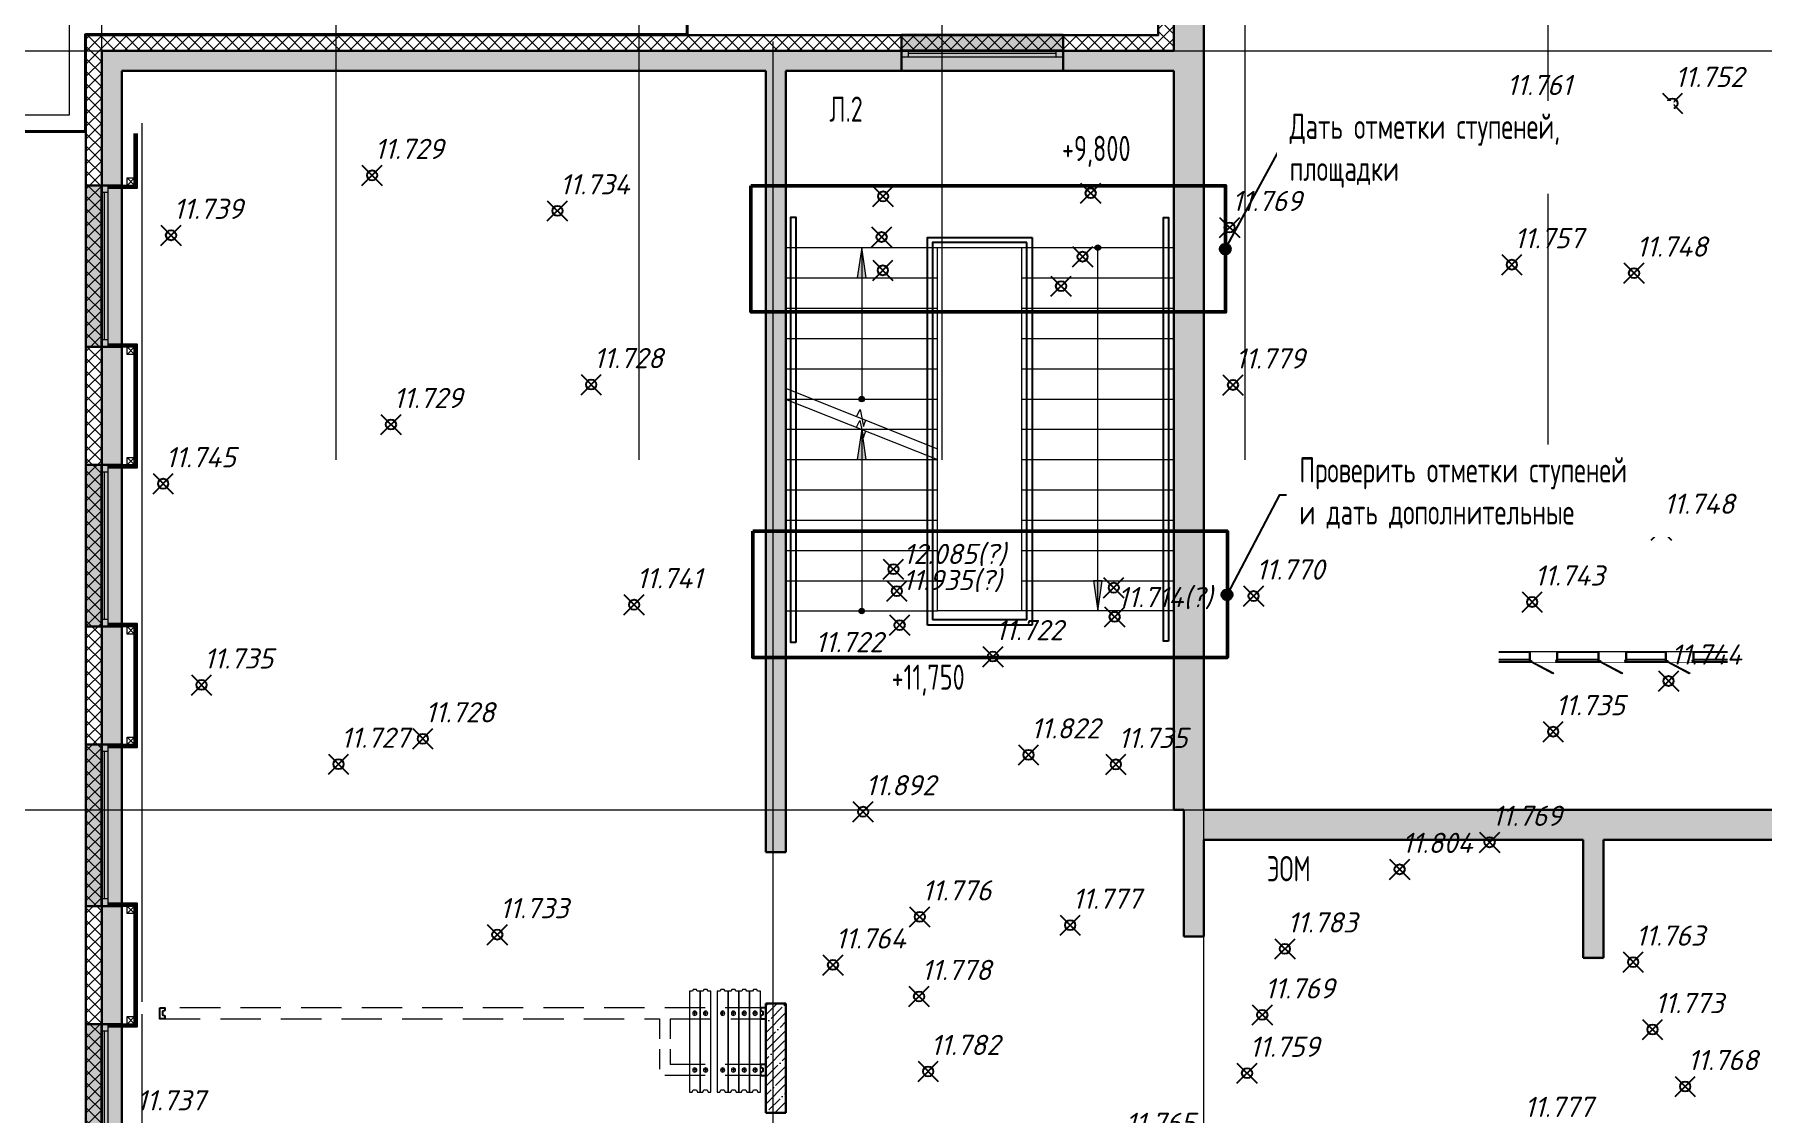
# Model space of a CAD drawing. Header units: millimetres. Extents: x -2 to 546, y 0 to 356.
# Drawn here: x 480.16 to 497.27, y 263.58 to 274.27 of the extents above; entities that cross this region are included whole.
import ezdxf
from ezdxf import colors
from ezdxf.entities.mleader import LeaderData, LeaderLine
from ezdxf.math import Vec2, Vec3

# ---------------------------------------------------------------- set-up
doc = ezdxf.new("R2010")
doc.units = ezdxf.units.MM
doc.header["$PDMODE"] = 35
doc.header["$PDSIZE"] = 0.1
for name, pattern in [('ACAD_ISO02W100', [15, 12, -3]), ('CENTER', [2, 1.25, -0.25, 0.25, -0.25]), ('HIDDEN', [6, 4, -2])]:
    doc.linetypes.add(name, pattern=pattern)
for name, color, linetype, lineweight in [('_0', 250, 'Continuous', 9), ('АР_ГКЛ', 250, 'Continuous', 5), ('АР_Лестницы', 250, 'Continuous', 15), ('АР_Лестницы ограждение', 94, 'Continuous', 25), ('АР_Навесной фасад', 147, 'Continuous', 5), ('АР_Окна БЛОК', 250, 'Continuous', 13), ('АР_Оси', 195, 'Continuous', 9), ('АР_Отметки', 250, 'Continuous', 15), ('АР_Подоконники', 163, 'Continuous', 9), ('АР_Сущ Несущая стена', 216, 'Continuous', 30), ('АР_Утеплитель', 250, 'Continuous', 9), ('АР_Шкафы ЭОМ', 1, 'Continuous', 0), ('АР_Штриховка монолит', 250, 'Continuous', 9), ('Пер раздвиж', 7, 'Continuous', 25), ('Подвал', 250, 'Continuous', 30), ('пунктир', 251, 'Continuous', 13)]:
    doc.layers.add(name, color=color, linetype=linetype, lineweight=lineweight)
doc.layers.add('Пикет', color=7, linetype='Continuous')
doc.styles.add('ICOCPEUR', font='isocpeur.ttf')
doc.styles.add('ISOCPEUR', font='isocpeur.ttf', dxfattribs={"width": 0.7})
doc.styles.add('Мой', font='isocpeui.ttf')
pattern_1 = [(45, (-470.524225, 295.78271), (-0.061871843, 0.061871843), []), (135, (-470.524225, 295.78271), (-0.061871843, -0.061871843), [])]
pattern_2 = [(45, (279.56179, 191.4235), (-0.08838835, 0.08838835), []), (45, (279.65018, 191.4235), (-0.08838835, 0.08838835), [0.15625, -0.03125, 0, -0.03125])]

# ---------------------------------------------------------------- blocks, each defined once
blk = doc.blocks.new('_DotSmall')
at = {"color": 0, "linetype": 'ByBlock', "const_width": 0.5}
blk.add_lwpolyline([(-0.0625, 0, 1), (0.0625, 0, 1)], format="xyb", close=True, dxfattribs=at)
blk = doc.blocks.new('П Трансформ2')
at = {"layer": 'Пер раздвиж', "linetype": 'HIDDEN', "lineweight": 9, "ltscale": 100}
for p, q in [((0, 615), (-1052, 615)), ((0, 508), (-945, 508))]:
    blk.add_line(p, q, dxfattribs=at)
at = {"layer": 'Пер раздвиж', "linetype": 'HIDDEN', "lineweight": 9, "ltscale": 50}
for p, q in [((-1052, 54), (-1052, 615)), ((-945, 54), (-945, 508))]:
    blk.add_line(p, q, dxfattribs=at)
at = {"layer": 'Пер раздвиж', "lineweight": 9}
for p, q in [((-681, 562), (-723, 562)), ((-702, 541), (-702, 583)), ((-574, 562), (-616, 562)), ((-595, 541), (-595, 583)), ((-406, 562), (-447, 562)), ((-426, 541), (-426, 583)), ((-299, 562), (-340, 562)), ((-319, 541), (-319, 583)), ((-192, 562), (-233, 562)), ((-212, 541), (-212, 583)), ((-85, 562), (-126, 562)), ((-105, 541), (-105, 583)), ((-702, 21), (-702, -21)), ((-595, 21), (-595, -21)), ((-426, 21), (-426, -21)), ((-319, 21), (-319, -21)), ((-212, 21), (-212, -21)), ((-105, 21), (-105, -21)), ((-681, 0), (-723, 0)), ((-574, 0), (-616, 0)), ((-406, 0), (-447, 0)), ((-299, 0), (-340, 0)), ((-192, 0), (-233, 0)), ((-85, 0), (-126, 0))]:
    blk.add_line(p, q, dxfattribs=at)
for points in [[(-756, -219), (-756, 781), (-729, 781), (-719, 757), (-686, 757), (-676, 781), (-649, 781), (-649, -219), (-678, -219), (-686, -237), (-719, -237), (-726, -219)], [(-649, -219), (-649, 781), (-622, 781), (-612, 757), (-579, 757), (-569, 781), (-542, 781), (-542, -219), (-571, -219), (-579, -237), (-612, -237), (-619, -219)], [(-480, -219), (-480, 781), (-453, 781), (-443, 757), (-410, 757), (-400, 781), (-373, 781), (-373, -219), (-402, -219), (-410, -237), (-443, -237), (-451, -219)], [(-373, -219), (-373, 781), (-346, 781), (-336, 757), (-303, 757), (-293, 781), (-266, 781), (-266, -219), (-295, -219), (-303, -237), (-336, -237), (-344, -219)], [(-266, -219), (-266, 781), (-239, 781), (-229, 757), (-196, 757), (-186, 781), (-159, 781), (-159, -219), (-188, -219), (-196, -237), (-229, -237), (-237, -219)], [(-159, -219), (-159, 781), (-132, 781), (-122, 757), (-89, 757), (-79, 781), (-52, 781), (-52, -219), (-81, -219), (-89, -237), (-122, -237), (-130, -219)]]:
    blk.add_lwpolyline(points, close=True, dxfattribs=at)
at = {"layer": 'Пер раздвиж'}
for points in [[(0, 508), (-52, 508), (-52, 535), (-28, 545), (-28, 578), (-52, 588), (-52, 615), (0, 615)], [(-6000, -53), (-5950, -53), (-5950, -27), (-5974, -17), (-5974, 17), (-5950, 27), (-5950, 54), (-6000, 54)], [(0, -53), (-52, -53), (-52, -27), (-28, -17), (-28, 17), (-52, 27), (-52, 54), (0, 54)]]:
    blk.add_lwpolyline(points, close=True, dxfattribs=at)
at = {"layer": 'Пер раздвиж', "linetype": 'HIDDEN', "lineweight": 9, "ltscale": 100}
blk.add_lwpolyline([(-945, 54), (0, 54), (0, -53), (-6000, -53), (-6000, 54), (-1052, 54)], dxfattribs=at)
at = {"layer": 'Пер раздвиж', "lineweight": 9}
for centre in [(-702, 562), (-595, 562), (-426, 562), (-319, 562), (-212, 562), (-105, 562), (-702, 0), (-595, 0), (-426, 0), (-319, 0), (-212, 0), (-105, 0)]:
    blk.add_circle(centre, 20.9, dxfattribs=at)
blk = doc.blocks.new('A$Ce02d65bd')
at = {"ltscale": 100}
for points in [[(0, 0), (0, 75), (75, 75), (75, 0), (0, 0)], [(0, 0), (75, 75)], [(0, 75), (75, 0)]]:
    blk.add_lwpolyline(points, dxfattribs=at)
blk = doc.blocks.new('*U147')
h = blk.add_hatch(color=256)
h.dxf.hatch_style = 1
edge = h.paths.add_edge_path()
edge.add_arc((0, 0), 27.6, 359.64, 719.64)
h = blk.add_hatch(color=256)
h.dxf.hatch_style = 1
h.paths.add_polyline_path([(1500, -44), (1500, 44), (1800, 0)])
blk.add_line((1800, 0), (0, 0))
blk.add_lwpolyline([(1500, 44), (1500, -44), (1800, 0), (1500, 44)])
blk.add_circle((0, 0), 27.6)
blk = doc.blocks.new('*U184')
h = blk.add_hatch(color=256)
h.dxf.hatch_style = 1
edge = h.paths.add_edge_path()
edge.add_arc((0, 0), 27.6, 359.64, 719.64)
h = blk.add_hatch(color=256)
h.dxf.hatch_style = 1
h.paths.add_polyline_path([(3300, -44), (3300, 44), (3600, 0)])
blk.add_line((3600, 0), (0, 0))
blk.add_lwpolyline([(3300, 44), (3300, -44), (3600, 0), (3300, 44)])
blk.add_circle((0, 0), 27.6)
blk = doc.blocks.new('*U13')
h = blk.add_hatch(color=256)
h.dxf.hatch_style = 1
edge = h.paths.add_edge_path()
edge.add_arc((0, 0), 27.6, 359.64, 719.64)
h = blk.add_hatch(color=256)
h.dxf.hatch_style = 1
h.paths.add_polyline_path([(1200, -44), (1200, 44), (1500, 0)])
blk.add_line((1500, 0), (0, 0))
blk.add_lwpolyline([(1200, 44), (1200, -44), (1500, 0), (1200, 44)])
blk.add_circle((0, 0), 27.6)
blk = doc.blocks.new('*U64')
at = {"true_color": 0xffffff}
h = blk.add_hatch(color=7, dxfattribs=at)
h.dxf.hatch_style = 1
h.paths.add_polyline_path([(-1600, 140), (0, 140), (0, -220), (-1600, -220)])
at = {"lineweight": 30}
for p, q in [((-1600, 140), (-1600, -220)), ((0, 140), (0, -220))]:
    blk.add_line(p, q, dxfattribs=at)
for p, q in [((-1600, 140), (0, 140)), ((-1600, 140), (-1600, 140)), ((-1600, 140), (-1600, 140)), ((-1600, 0), (0, 0)), ((0, 140), (0, 140)), ((0, 140), (0, 140)), ((-1600, -70), (0, -70)), ((-1530, 0), (-1530, -70)), ((-1530, -35), (-70, -35)), ((-70, 0), (-70, -70)), ((0, -220), (-1600, -220))]:
    blk.add_line(p, q)
blk = doc.blocks.new('*U61')
at = {"true_color": 0xffffff}
h = blk.add_hatch(color=7, dxfattribs=at)
h.dxf.hatch_style = 1
h.paths.add_polyline_path([(-1600, -140), (0, -140), (0, 220), (-1600, 220)])
at = {"lineweight": 30}
for p, q in [((-1600, -140), (-1600, 220)), ((0, -140), (0, 220))]:
    blk.add_line(p, q, dxfattribs=at)
for p, q in [((0, 220), (-1600, 220)), ((-1600, 70), (0, 70)), ((-1600, 0), (0, 0)), ((-1530, 0), (-1530, 70)), ((-1530, 35), (-70, 35)), ((-70, 0), (-70, 70)), ((-1600, -140), (0, -140)), ((-1600, -140), (-1600, -140)), ((-1600, -140), (-1600, -140)), ((0, -140), (0, -140)), ((0, -140), (0, -140))]:
    blk.add_line(p, q)
blk = doc.blocks.new('*U174')
at = {"color": 7}
blk.add_wipeout([(-565, 60), (445, 60), (445, -310), (-565, -310)], dxfattribs=at)
for p, q in [((-530, 60), (-565, 60)), ((-550, 60), (-550, -10)), ((-550, -10), (-550, 60)), ((-510, 60), (-530, 60)), ((-510, 20), (-510, 60)), ((-500, 20), (-510, 20)), ((-500, -10), (-500, 20)), ((380, -10), (380, 20)), ((380, 20), (390, 20)), ((390, 20), (390, 60)), ((390, 60), (410, 60)), ((410, 60), (445, 60)), ((430, 60), (430, -10)), ((430, -10), (430, 60)), ((-565, -10), (-530, -10)), ((-530, -10), (-500, -10)), ((410, -10), (380, -10)), ((445, -10), (410, -10))]:
    blk.add_line(p, q)
at = {"lineweight": 30}
for p, q in [((-565, 60), (-565, -310)), ((445, 60), (445, -310))]:
    blk.add_line(p, q, dxfattribs=at)
blk.add_lwpolyline([(389, 60), (370, 25), (-424, 448), (-406, 483)], close=True)
blk = doc.blocks.new('*U175')
at = {"color": 7}
blk.add_wipeout([(-565, 60), (445, 60), (445, -310), (-565, -310)], dxfattribs=at)
for p, q in [((-530, 60), (-565, 60)), ((-550, 60), (-550, -10)), ((-550, -10), (-550, 60)), ((-510, 60), (-530, 60)), ((-510, 20), (-510, 60)), ((-500, 20), (-510, 20)), ((-500, -10), (-500, 20)), ((380, -10), (380, 20)), ((380, 20), (390, 20)), ((390, 20), (390, 60)), ((390, 60), (410, 60)), ((410, 60), (445, 60)), ((430, 60), (430, -10)), ((430, -10), (430, 60)), ((-565, -10), (-530, -10)), ((-530, -10), (-500, -10)), ((410, -10), (380, -10)), ((445, -10), (410, -10))]:
    blk.add_line(p, q)
at = {"lineweight": 30}
for p, q in [((-565, 60), (-565, -310)), ((445, 60), (445, -310))]:
    blk.add_line(p, q, dxfattribs=at)
blk.add_lwpolyline([(389, 60), (370, 25), (-424, 448), (-406, 483)], close=True)
blk = doc.blocks.new('*U176')
at = {"color": 7}
blk.add_wipeout([(-565, 60), (445, 60), (445, -310), (-565, -310)], dxfattribs=at)
for p, q in [((-530, 60), (-565, 60)), ((-550, 60), (-550, -10)), ((-550, -10), (-550, 60)), ((-510, 60), (-530, 60)), ((-510, 20), (-510, 60)), ((-500, 20), (-510, 20)), ((-500, -10), (-500, 20)), ((380, -10), (380, 20)), ((380, 20), (390, 20)), ((390, 20), (390, 60)), ((390, 60), (410, 60)), ((410, 60), (445, 60)), ((430, 60), (430, -10)), ((430, -10), (430, 60)), ((-565, -10), (-530, -10)), ((-530, -10), (-500, -10)), ((410, -10), (380, -10)), ((445, -10), (410, -10))]:
    blk.add_line(p, q)
at = {"lineweight": 30}
for p, q in [((-565, 60), (-565, -310)), ((445, 60), (445, -310))]:
    blk.add_line(p, q, dxfattribs=at)
blk.add_lwpolyline([(389, 60), (370, 25), (-424, 448), (-406, 483)], close=True)
blk = doc.blocks.new('A$C0e870455')
at = {"layer": 'АР_Оси', "linetype": 'CENTER', "ltscale": 1000}
for p, q in [((0, -288), (0, 288)), ((269, 0), (-269, 0))]:
    blk.add_line(p, q, dxfattribs=at)
at = {"layer": 'АР_Оси', "linetype": 'CENTER', "lineweight": 30, "ltscale": 1000}
blk.add_circle((0, 0), 56, dxfattribs=at)
blk = doc.blocks.new('прпр')
at = {"layer": 'АР_Утеплитель', "ltscale": 100}
h = blk.add_hatch(dxfattribs=at)
h.set_pattern_fill('ANSI37', color=256, scale=0.7)
h.set_pattern_definition(pattern_1)
h.paths.add_polyline_path([(543.0874, 256.2392), (536.7374, 256.2392), (536.7374, 274.1092), (526.2374, 274.1092), (526.2374, 278.0742), (491.4374, 278.0742), (491.4374, 274.1092), (486.4622, 274.1092), (486.4622, 274.2592), (491.2874, 274.2592), (491.2874, 278.2242), (526.3874, 278.2242), (526.3874, 274.2592), (536.8874, 274.2592), (536.8874, 256.3892), (543.2374, 256.3892), (543.2374, 246.3792), (529.8374, 246.3792), (529.8374, 252.7292), (521.9574, 252.7292), (521.9574, 257.9192), (513.7221, 257.9192), (513.7221, 257.6692), (513.5721, 257.6692), (513.5721, 258.0692), (522.1074, 258.0692), (522.1074, 252.8792), (529.9874, 252.8792), (529.9874, 246.5292), (543.0874, 246.5292)])
h = blk.add_hatch(dxfattribs=at)
h.set_pattern_fill('ANSI37', color=256, scale=0.7)
h.set_pattern_definition(pattern_1)
h.paths.add_polyline_path([(474.4724, 256.2392), (480.8224, 256.2392), (480.8224, 274.1092), (486.4622, 274.1092), (486.4622, 274.2592), (480.6724, 274.2592), (480.6724, 256.3892), (474.3224, 256.3892), (474.3224, 246.3792), (487.7224, 246.3792), (487.7224, 252.7292), (495.8424, 252.7292), (495.8424, 257.9192), (504.1098, 257.9192), (504.1098, 257.6692), (504.2598, 257.6692), (504.2598, 258.0692), (495.6924, 258.0692), (495.6924, 252.8792), (487.5724, 252.8792), (487.5724, 246.5292), (474.4724, 246.5292)])
at = {"layer": 'АР_Штриховка монолит', "ltscale": 100}
h = blk.add_hatch(dxfattribs=at)
h.set_pattern_fill('ANSI35', scale=0.5)
h.set_pattern_definition(pattern_2)
h.paths.add_polyline_path([(525.9374, 278.0742), (491.4374, 278.0742), (491.4374, 274.1092), (491.4374, 273.9092), (491.4374, 266.5892), (491.5374, 266.5892), (491.5374, 265.3317), (491.7374, 265.3317), (491.7374, 266.2892), (495.4924, 266.2892), (495.4924, 265.1067), (495.6924, 265.1067), (495.6924, 266.2892), (506.4094, 266.2892), (506.4094, 266.5892), (491.7374, 266.5892), (491.7374, 277.7742), (525.9374, 277.7742)])
h = blk.add_hatch(dxfattribs=at)
h.set_pattern_fill('ANSI35', scale=0.5)
h.set_pattern_definition(pattern_2)
h.paths.add_polyline_path([(481.0224, 273.9092), (487.3974, 273.9092), (487.3974, 266.1693), (487.5974, 266.1693), (487.5974, 273.9092), (491.4374, 273.9092), (491.4374, 274.1092), (480.8224, 274.1092), (480.8224, 273.9092), (481.0224, 273.9092)])
h = blk.add_hatch(dxfattribs=at)
h.set_pattern_fill('ANSI35', scale=0.5)
h.set_pattern_definition(pattern_2)
h.paths.add_polyline_path([(481.0224, 273.9092), (480.8224, 273.9092), (480.8223, 256.2392), (474.4724, 256.2392), (474.4724, 256.0392), (474.6724, 256.0392), (480.8224, 256.0392), (480.8224, 255.1792), (481.1224, 255.1792), (481.1224, 256.2392), (481.0224, 256.2392)])
h = blk.add_hatch(dxfattribs=at)
h.set_pattern_fill('ANSI35', scale=0.5)
h.set_pattern_definition(pattern_2)
h.paths.add_polyline_path([(487.5974, 264.6693), (487.3974, 264.6693), (487.3974, 263.5842), (487.5974, 263.5842)])
for points in [[(480.8824, 272.7492), (481.1731, 272.7492), (481.1731, 273.2896)], [(480.8824, 272.7617), (481.1606, 272.7617), (481.1606, 273.2896)], [(480.8824, 272.7742), (481.1481, 272.7742), (481.1481, 273.2896)], [(480.8824, 269.9792), (481.1731, 269.9792), (481.1731, 271.1992), (480.8824, 271.1992)], [(480.8824, 269.9792), (481.1732, 269.9792), (481.1732, 271.1992), (480.8824, 271.1992)], [(480.8368, 270.0042), (481.1482, 270.0042), (481.1482, 271.1742), (480.7703, 271.1742)], [(480.8824, 269.9917), (481.1606, 269.9917), (481.1606, 271.1867), (480.8824, 271.1867)], [(480.8824, 269.9917), (481.1607, 269.9917), (481.1607, 271.1867), (480.8824, 271.1867)], [(480.8824, 270.0042), (481.1481, 270.0042), (481.1481, 271.1742), (480.8824, 271.1742)], [(480.8824, 267.2092), (481.1731, 267.2092), (481.1731, 268.4292), (480.8824, 268.4292)], [(480.8824, 267.2092), (481.1732, 267.2092), (481.1732, 268.4292), (480.8824, 268.4292)], [(480.8824, 267.2217), (481.1606, 267.2217), (481.1606, 268.4167), (480.8824, 268.4167)], [(480.8824, 267.2217), (481.1607, 267.2217), (481.1607, 268.4167), (480.8824, 268.4167)], [(480.8824, 267.2342), (481.1481, 267.2342), (481.1481, 268.4042), (480.8824, 268.4042)], [(480.8824, 267.2342), (481.1482, 267.2342), (481.1482, 268.4042), (480.8824, 268.4042)], [(480.8368, 264.4642), (481.1482, 264.4642), (481.1482, 265.6342), (480.7703, 265.6342)], [(480.8824, 264.4392), (481.1731, 264.4392), (481.1731, 265.6592), (480.8824, 265.6592)], [(480.8824, 264.4392), (481.1732, 264.4392), (481.1732, 265.6592), (480.8824, 265.6592)], [(480.8824, 264.4517), (481.1606, 264.4517), (481.1606, 265.6467), (480.8824, 265.6467)], [(480.8824, 264.4517), (481.1607, 264.4517), (481.1607, 265.6467), (480.8824, 265.6467)], [(480.8824, 264.4642), (481.1481, 264.4642), (481.1481, 265.6342), (480.8824, 265.6342)]]:
    blk.add_lwpolyline(points)
at = {"lineweight": 13, "ltscale": 500}
for points in [[(488.2974, 270.4853), (488.3321, 270.5533), (488.366, 270.3847), (488.3905, 270.4506)], [(488.2966, 270.3779), (488.3313, 270.446), (488.3651, 270.2774), (488.3897, 270.3433)]]:
    blk.add_lwpolyline(points, dxfattribs=at)
at = {"layer": 'АР_ГКЛ', "color": 0, "linetype": 'ACAD_ISO02W100', "lineweight": 25, "ltscale": 20}
for points in [[(496.9206, 268.1494), (494.6577, 268.1494)], [(496.9206, 268.0744), (494.6577, 268.0744)], [(496.9206, 268.0494), (494.6577, 268.0494)]]:
    blk.add_lwpolyline(points, dxfattribs=at)
at = {"layer": 'АР_Лестницы', "color": 18, "ltscale": 100, "true_color": 0x000000}
for p, q in [((487.5974, 272.1577), (489.0998, 272.1577)), ((489.0997, 272.1577), (491.4374, 272.1577)), ((487.5974, 271.8577), (489.0998, 271.8577)), ((489.935, 271.8577), (491.4374, 271.8577)), ((487.5974, 271.5577), (489.0998, 271.5577)), ((489.935, 271.5577), (491.4374, 271.5577)), ((487.5974, 271.2577), (489.0998, 271.2577)), ((489.935, 271.2577), (491.4374, 271.2577)), ((487.5974, 270.9577), (489.0998, 270.9577)), ((489.935, 270.9577), (491.4374, 270.9577)), ((487.5947, 270.7654), (489.0997, 270.1654)), ((487.5947, 270.6577), (489.0998, 270.0577)), ((487.5974, 270.6577), (489.0998, 270.6577)), ((489.935, 270.6577), (491.4374, 270.6577)), ((487.5974, 270.3577), (489.0998, 270.3577)), ((489.935, 270.3577), (491.4374, 270.3577)), ((487.5974, 270.0577), (489.0998, 270.0577)), ((489.935, 270.0577), (491.4374, 270.0577)), ((487.5974, 269.7577), (489.0998, 269.7577)), ((489.935, 269.7577), (491.4374, 269.7577)), ((487.5974, 269.4577), (489.0998, 269.4577)), ((489.935, 269.4577), (491.4374, 269.4577)), ((487.5974, 269.1577), (489.0998, 269.1577)), ((489.935, 269.1577), (491.4374, 269.1577)), ((487.5974, 268.8577), (489.0998, 268.8577)), ((489.935, 268.8577), (491.4374, 268.8577)), ((487.5974, 268.5577), (489.0998, 268.5577)), ((491.4374, 268.5577), (489.0998, 268.5577))]:
    blk.add_line(p, q, dxfattribs=at)
at = {"layer": 'АР_Лестницы', "ltscale": 100}
for points in [[(489.0998, 268.5577), (489.0997, 272.1577)], [(489.9349, 268.5577), (489.9349, 272.1577)]]:
    blk.add_lwpolyline(points, dxfattribs=at)
at = {"layer": 'АР_Лестницы ограждение', "ltscale": 100}
for p, q in [((488.9998, 268.4187), (488.9998, 269.8917)), ((489.985, 268.4687), (489.0498, 268.4687)), ((490.035, 268.4187), (488.9998, 268.4187))]:
    blk.add_line(p, q, dxfattribs=at)
for points in [[(487.6974, 268.2461), (487.6474, 268.2461), (487.6474, 272.4601), (487.6974, 272.4601)], [(491.3871, 268.2575), (491.3371, 268.2575), (491.3371, 272.4579), (491.3871, 272.4579)]]:
    blk.add_lwpolyline(points, close=True, dxfattribs=at)
for points in [[(488.9998, 269.8451), (488.9998, 270.5001), (488.9998, 272.2577), (490.035, 272.2577)], [(490.035, 272.2577), (490.035, 268.4187)], [(489.985, 272.2077), (489.0498, 272.2077), (489.0498, 270.5001), (489.0498, 269.8051)], [(489.985, 268.4687), (489.985, 272.2077)], [(489.0498, 269.8599), (489.0498, 268.4687)]]:
    blk.add_lwpolyline(points, dxfattribs=at)
at = {"layer": 'АР_Навесной фасад', "ltscale": 100}
for p, q in [((491.2774, 278.2342), (491.2774, 274.2692)), ((491.2874, 278.2242), (491.2874, 274.2592)), ((480.6624, 256.3992), (480.6624, 274.2692)), ((480.6624, 274.2692), (491.2774, 274.2692)), ((480.6724, 256.3892), (480.6724, 274.2592)), ((480.6724, 274.2592), (491.2874, 274.2592))]:
    blk.add_line(p, q, dxfattribs=at)
at = {"layer": 'АР_Навесной фасад', "color": 18, "lineweight": 40, "ltscale": 100, "true_color": 0x000000}
blk.add_lwpolyline([(495.8111, 291.0292), (495.8111, 282.6892), (492.011, 282.6892), (492.011, 282.5592), (486.621, 282.5592), (486.621, 274.2692), (481.5755, 274.2692), (481.0391, 274.2692), (480.6612, 274.2692), (480.6612, 273.3092), (473.661, 273.3092), (473.661, 297.6042)], dxfattribs=at)
at = {"layer": 'АР_Оси', "linetype": 'CENTER', "ltscale": 1000}
for p, q in [((483.1423, 325.7866), (483.1423, 270.0543)), ((486.1423, 325.7866), (486.1423, 270.0543)), ((489.1423, 325.7866), (489.1423, 270.0543)), ((492.1423, 325.7866), (492.1423, 270.0543)), ((495.1423, 325.7866), (495.1423, 270.0543)), ((491.7374, 244.8179), (491.7374, 279.1254)), ((480.8224, 244.8179), (480.8224, 278.7018)), ((462.0087, 274.1092), (545.6058, 274.1092)), ((487.4724, 244.8179), (487.4724, 274.2004)), ((462.0087, 266.5892), (545.6058, 266.5892))]:
    blk.add_line(p, q, dxfattribs=at)
at = {"layer": 'АР_Подоконники', "ltscale": 100}
for p, q in [((481.2224, 264.6842), (481.2224, 273.3896)), ((481.2224, 256.2392), (481.2224, 264.5642))]:
    blk.add_line(p, q, dxfattribs=at)
at = {"layer": 'АР_Сущ Несущая стена', "color": 7, "ltscale": 100}
for p, q in [((491.4374, 278.0742), (491.4374, 274.1092)), ((491.7374, 277.7742), (491.7374, 266.5892)), ((480.8224, 274.1092), (491.4374, 274.1092)), ((480.8224, 256.2392), (480.8224, 274.1092)), ((480.8224, 272.7742), (480.8224, 274.1092)), ((481.0224, 256.2392), (481.0224, 273.9092)), ((481.0224, 273.9092), (487.3974, 273.9092)), ((487.3974, 266.1693), (487.3974, 273.9092)), ((487.5974, 266.1693), (487.5974, 273.9092)), ((487.5974, 273.9092), (491.4374, 273.9092)), ((491.4374, 273.9092), (491.4374, 266.5892)), ((491.4374, 266.5892), (491.5374, 266.5892)), ((491.4374, 266.5892), (491.5374, 266.5892)), ((491.5374, 266.5892), (491.5374, 265.3317)), ((491.7374, 266.5892), (506.4094, 266.5892)), ((491.7374, 266.2892), (491.7374, 265.3317)), ((491.7374, 266.2892), (495.4924, 266.2892)), ((495.4924, 266.2892), (495.4924, 265.1217)), ((495.6924, 266.2892), (506.4094, 266.2892)), ((495.6924, 266.2892), (495.6924, 265.1217)), ((487.3974, 266.1693), (487.5974, 266.1693)), ((491.5374, 265.3317), (491.7374, 265.3317)), ((495.4924, 265.1217), (495.6924, 265.1217)), ((487.3974, 263.5842), (487.3974, 264.6693)), ((487.3974, 264.6693), (487.5974, 264.6693)), ((487.5974, 263.5842), (487.5974, 264.6693)), ((487.3974, 263.5842), (487.5974, 263.5842))]:
    blk.add_line(p, q, dxfattribs=at)
at = {"layer": 'пунктир', "color": 2, "linetype": 'ACAD_ISO02W100', "ltscale": 50}
blk.add_lwpolyline([(495.6511, 290.8692), (495.6511, 282.8492), (491.851, 282.8492), (491.851, 282.7192), (486.461, 282.7192), (486.461, 274.4292), (481.5755, 274.4292), (481.0391, 274.4292), (480.5012, 274.4292), (480.5012, 273.4692), (473.821, 273.4692), (473.821, 297.7642)], dxfattribs=at)
at = {"layer": '_0', "color": 1, "lineweight": -3, "ltscale": 500, "xscale": 0.001, "yscale": 0.001, "zscale": 0.001, "rotation": 89.99999999999999}
for p in [(481.1481, 272.7742), (481.1481, 271.0992), (481.1482, 271.0992), (481.1481, 270.0042), (481.1482, 270.0042), (481.1481, 268.3292), (481.1482, 268.3292), (481.1481, 267.2342), (481.1482, 267.2342), (481.1481, 265.5592), (481.1482, 265.5592), (481.1481, 264.4642), (481.1482, 264.4642)]:
    blk.add_blockref('A$Ce02d65bd', p, dxfattribs=at)
at = {"layer": 'АР_Лестницы', "ltscale": 100, "xscale": 0.001, "yscale": 0.001, "zscale": 0.001}
for name, p, rotation in [('*U13', (488.3486, 270.6577), 90.00000000000233), ('*U184', (490.6862, 272.1577), 270.0000000000023), ('*U147', (488.3486, 268.5577), 90.00000000000233)]:
    blk.add_blockref(name, p, dxfattribs=dict(at, rotation=rotation))
at = {"layer": 'АР_Окна БЛОК', "xscale": 0.001, "yscale": 0.001, "zscale": 0.001}
blk.add_blockref('*U61', (490.3424, 274.0492), dxfattribs=at)
at = {"layer": 'АР_Окна БЛОК', "xscale": 0.001, "yscale": 0.001, "zscale": 0.001, "rotation": 269.9999999999999}
for p in [(480.8824, 271.1742), (480.8824, 268.4042), (480.8824, 265.6342), (480.8824, 262.8642)]:
    blk.add_blockref('*U64', p, dxfattribs=at)
at = {"layer": 'Пер раздвиж', "xscale": -0.001, "yscale": 0.001, "zscale": 0.001, "rotation": 180}
blk.add_blockref('П Трансформ2', (487.3974, 264.5719), dxfattribs=at)
at = {"layer": 'Подвал', "lineweight": 13, "ltscale": 500, "xscale": 0.001, "yscale": 0.001, "zscale": 0.001}
blk.add_blockref('A$C0e870455', (494.2515, 269.837), dxfattribs=at)
at = {"layer": 'АР_Шкафы ЭОМ', "ltscale": 100, "insert": (492.5778, 266.0045), "char_height": 0.25, "attachment_point": 5, "style": 'ICOCPEUR'}
blk.add_mtext('\\A1;{\\W0.7;ЭОМ}', dxfattribs=at)
at = {"layer": 'АР_Отметки'}
ml = blk.add_multileader_mtext('Standard', dxfattribs=at)
ml.set_content('Л.4', color=256, style='ISOCPEUR')
ml.set_leader_properties(color=256, linetype='Continuous', lineweight=-1)
ml.set_arrow_properties(name='DOTSMALL')
ml.build(insert=Vec2(0, 0))
ml.multileader.update_dxf_attribs({"has_text_frame": 1, "text_left_attachment_type": 4, "text_right_attachment_type": 4, "dogleg_length": 100, "arrow_head_size": 0.18})
ctx = ml.context
ctx.base_point, ctx.char_height, ctx.arrow_head_size, ctx.landing_gap_size, ctx.plane_origin = Vec3(147622.5144, 168748.553), 0.25, 0.18, 0.05, Vec3(526.7959, 309.402)
ctx.left_attachment, ctx.right_attachment = 4, 4
notes = []
notes.append((ctx, [(0, (0, 0, 0), (0, 0), (1, 0), 1, [])]))
ctx.mtext.insert, ctx.mtext.width, ctx.mtext.line_spacing_style, ctx.mtext.flow_direction = Vec3(499.4622, 321.3584), 0.852697, 2, 5
ml = blk.add_multileader_mtext('Standard', dxfattribs=at)
ml.set_content('+11,550', color=256, style='ISOCPEUR')
ml.set_leader_properties(color=256, linetype='Continuous', lineweight=-1)
ml.set_arrow_properties(name='DOTSMALL')
ml.build(insert=Vec2(0, 0))
ml.multileader.update_dxf_attribs({"has_text_frame": 1, "text_left_attachment_type": 4, "text_right_attachment_type": 4, "dogleg_length": 100, "arrow_head_size": 0.18})
ctx = ml.context
ctx.base_point, ctx.char_height, ctx.arrow_head_size, ctx.landing_gap_size, ctx.plane_origin = Vec3(147621.9099, 168747.9026), 0.25, 0.18, 0.05, Vec3(496.6465, 319.7835)
ctx.left_attachment, ctx.right_attachment = 4, 4
notes.append((ctx, [(0, (0, 0, 0), (0, 0), (1, 0), 1, [])]))
ctx.mtext.insert, ctx.mtext.width, ctx.mtext.line_spacing_style, ctx.mtext.flow_direction = Vec3(498.8577, 320.708), 0.852697, 2, 5
ml = blk.add_multileader_mtext('Standard', dxfattribs=at)
ml.set_content('+11,550', color=256, style='ISOCPEUR')
ml.set_leader_properties(color=256, linetype='Continuous', lineweight=-1)
ml.set_arrow_properties(name='DOTSMALL')
ml.build(insert=Vec2(0, 0))
ml.multileader.update_dxf_attribs({"has_text_frame": 1, "text_left_attachment_type": 4, "text_right_attachment_type": 4, "dogleg_length": 100, "arrow_head_size": 0.18})
ctx = ml.context
ctx.base_point, ctx.char_height, ctx.arrow_head_size, ctx.landing_gap_size, ctx.plane_origin = Vec3(147621.9099, 168747.9026), 0.25, 0.18, 0.05, Vec3(496.6465, 319.7835)
ctx.left_attachment, ctx.right_attachment = 4, 4
notes.append((ctx, [(0, (0, 0, 0), (0, 0), (1, 0), 1, [])]))
ctx.mtext.insert, ctx.mtext.width, ctx.mtext.line_spacing_style, ctx.mtext.flow_direction = Vec3(498.8577, 320.708), 0.852697, 2, 5
ml = blk.add_multileader_mtext('Standard', dxfattribs=at)
ml.set_content('+13,200', color=256, style='ISOCPEUR')
ml.set_leader_properties(color=256, linetype='Continuous', lineweight=-1)
ml.set_arrow_properties(name='DOTSMALL')
ml.build(insert=Vec2(0, 0))
ml.multileader.update_dxf_attribs({"has_text_frame": 1, "text_left_attachment_type": 4, "text_right_attachment_type": 4, "dogleg_length": 100, "arrow_head_size": 0.18})
ctx = ml.context
ctx.base_point, ctx.char_height, ctx.arrow_head_size, ctx.landing_gap_size, ctx.plane_origin = Vec3(147627.0658, 168747.8362), 0.25, 0.18, 0.05, Vec3(501.6465, 320.5285)
ctx.left_attachment, ctx.right_attachment = 4, 4
notes.append((ctx, [(0, (0, 0, 0), (0, 0), (1, 0), 1, [])]))
ctx.mtext.insert, ctx.mtext.width, ctx.mtext.line_spacing_style, ctx.mtext.flow_direction = Vec3(504.0135, 320.6416), 0.852697, 2, 5
ml = blk.add_multileader_mtext('Standard', dxfattribs=at)
ml.set_content('+13,340', color=256, style='ISOCPEUR')
ml.set_leader_properties(color=256, linetype='Continuous', lineweight=-1)
ml.set_arrow_properties(name='DOTSMALL')
ml.build(insert=Vec2(0, 0))
ml.multileader.update_dxf_attribs({"has_text_frame": 1, "text_left_attachment_type": 4, "text_right_attachment_type": 4, "dogleg_length": 100, "arrow_head_size": 0.18})
ctx = ml.context
ctx.base_point, ctx.char_height, ctx.arrow_head_size, ctx.landing_gap_size, ctx.plane_origin = Vec3(147626.95, 168746.2444), 0.25, 0.18, 0.05, Vec3(502.3289, 319.0113)
ctx.left_attachment, ctx.right_attachment = 4, 4
notes.append((ctx, [(0, (0, 0, 0), (0, 0), (1, 0), 1, [])]))
ctx.mtext.insert, ctx.mtext.width, ctx.mtext.line_spacing_style, ctx.mtext.flow_direction = Vec3(503.8977, 319.0498), 0.852697, 2, 5
ml = blk.add_multileader_mtext('Standard', dxfattribs=at)
ml.set_content('+13,340', color=256, style='ISOCPEUR')
ml.set_leader_properties(color=256, linetype='Continuous', lineweight=-1)
ml.set_arrow_properties(name='DOTSMALL')
ml.build(insert=Vec2(0, 0))
ml.multileader.update_dxf_attribs({"has_text_frame": 1, "text_left_attachment_type": 4, "text_right_attachment_type": 4, "dogleg_length": 100, "arrow_head_size": 0.18})
ctx = ml.context
ctx.base_point, ctx.char_height, ctx.arrow_head_size, ctx.landing_gap_size, ctx.plane_origin = Vec3(147616.3096, 168716.4154), 0.25, 0.18, 0.05, Vec3(493.126, 287.1768)
ctx.left_attachment, ctx.right_attachment = 4, 4
notes.append((ctx, [(0, (0, 0, 0), (0, 0), (1, 0), 1, [])]))
ctx.mtext.insert, ctx.mtext.width, ctx.mtext.defined_height, ctx.mtext.line_spacing_style, ctx.mtext.flow_direction = Vec3(493.2574, 289.2208), 0.696035, 0.7765, 2, 5
ml = blk.add_multileader_mtext('Standard', dxfattribs=at)
ml.set_content('+9,800', color=256, style='ISOCPEUR')
ml.set_leader_properties(color=256, linetype='Continuous', lineweight=-1)
ml.set_arrow_properties(name='DOTSMALL')
ml.build(insert=Vec2(0, 0))
ml.multileader.update_dxf_attribs({"has_text_frame": 1, "text_left_attachment_type": 4, "text_right_attachment_type": 4, "dogleg_length": 100, "arrow_head_size": 0.18})
ctx = ml.context
ctx.base_point, ctx.char_height, ctx.arrow_head_size, ctx.landing_gap_size, ctx.plane_origin = Vec3(147652.2274, 168700.8602), 0.25, 0.18, 0.05, Vec3(528.8758, 272.6715)
ctx.left_attachment, ctx.right_attachment = 4, 4
notes.append((ctx, [(0, (0, 0, 0), (0, 0), (1, 0), 1, [])]))
ctx.mtext.insert, ctx.mtext.width, ctx.mtext.line_spacing_style, ctx.mtext.flow_direction = Vec3(529.1751, 273.6656), 0.852697, 2, 5
ml = blk.add_multileader_mtext('Standard', dxfattribs=at)
ml.set_content('+9,800', color=256, style='ISOCPEUR')
ml.set_leader_properties(color=256, linetype='Continuous', lineweight=-1)
ml.set_arrow_properties(name='DOTSMALL')
ml.build(insert=Vec2(0, 0))
ml.multileader.update_dxf_attribs({"has_text_frame": 1, "text_left_attachment_type": 4, "text_right_attachment_type": 4, "dogleg_length": 100, "arrow_head_size": 0.18})
ctx = ml.context
ctx.base_point, ctx.char_height, ctx.arrow_head_size, ctx.landing_gap_size, ctx.plane_origin = Vec3(147652.2274, 168700.8602), 0.25, 0.18, 0.05, Vec3(528.8758, 272.6715)
ctx.left_attachment, ctx.right_attachment = 4, 4
notes.append((ctx, [(0, (0, 0, 0), (0, 0), (1, 0), 1, [])]))
ctx.mtext.insert, ctx.mtext.width, ctx.mtext.line_spacing_style, ctx.mtext.flow_direction = Vec3(529.1751, 273.6656), 0.852697, 2, 5
ml = blk.add_multileader_mtext('Standard', dxfattribs=at)
ml.set_content('Л.2', color=256, style='ISOCPEUR')
ml.set_leader_properties(color=256, linetype='Continuous', lineweight=-1)
ml.set_arrow_properties(name='DOTSMALL')
ml.build(insert=Vec2(0, 0))
ml.multileader.update_dxf_attribs({"has_text_frame": 1, "text_left_attachment_type": 4, "text_right_attachment_type": 4, "dogleg_length": 100, "arrow_head_size": 0.18})
ctx = ml.context
ctx.base_point, ctx.char_height, ctx.arrow_head_size, ctx.landing_gap_size, ctx.plane_origin = Vec3(147611.0807, 168700.8497), 0.25, 0.18, 0.05, Vec3(513.7737, 259.8554)
ctx.left_attachment, ctx.right_attachment = 4, 4
notes.append((ctx, [(0, (0, 0, 0), (0, 0), (1, 0), 1, [])]))
ctx.mtext.insert, ctx.mtext.width, ctx.mtext.line_spacing_style, ctx.mtext.flow_direction = Vec3(488.0284, 273.6551), 0.852697, 2, 5
ml = blk.add_multileader_mtext('Standard', dxfattribs=at)
ml.set_content('+9,800', color=256, style='ISOCPEUR')
ml.set_leader_properties(color=256, linetype='Continuous', lineweight=-1)
ml.set_arrow_properties(name='DOTSMALL')
ml.build(insert=Vec2(0, 0))
ml.multileader.update_dxf_attribs({"has_text_frame": 1, "text_left_attachment_type": 4, "text_right_attachment_type": 4, "dogleg_length": 100, "arrow_head_size": 0.18})
ctx = ml.context
ctx.base_point, ctx.char_height, ctx.arrow_head_size, ctx.landing_gap_size, ctx.plane_origin = Vec3(147613.383, 168700.4602), 0.25, 0.18, 0.05, Vec3(487.1318, 272.0002)
ctx.left_attachment, ctx.right_attachment = 4, 4
notes.append((ctx, [(0, (0, 0, 0), (0, 0), (1, 0), 1, [])]))
ctx.mtext.insert, ctx.mtext.width, ctx.mtext.line_spacing_style, ctx.mtext.flow_direction = Vec3(490.3308, 273.2656), 0.852697, 2, 5
ml = blk.add_multileader_mtext('Standard', dxfattribs=at)
ml.set_content('Л.1', color=256, style='ISOCPEUR')
ml.set_leader_properties(color=256, linetype='Continuous', lineweight=-1)
ml.set_arrow_properties(name='DOTSMALL')
ml.build(insert=Vec2(0, 0))
ml.multileader.update_dxf_attribs({"has_text_frame": 1, "text_left_attachment_type": 4, "text_right_attachment_type": 4, "dogleg_length": 100, "arrow_head_size": 0.18})
ctx = ml.context
ctx.base_point, ctx.char_height, ctx.arrow_head_size, ctx.landing_gap_size, ctx.plane_origin = Vec3(147649.4614, 168700.0798), 0.25, 0.18, 0.05, Vec3(551.7493, 260.3104)
ctx.left_attachment, ctx.right_attachment = 4, 4
notes.append((ctx, [(0, (0, 0, 0), (0, 0), (1, 0), 1, [])]))
ctx.mtext.insert, ctx.mtext.width, ctx.mtext.line_spacing_style, ctx.mtext.flow_direction = Vec3(526.4092, 272.8852), 0.852697, 2, 5
ml = blk.add_multileader_mtext('Standard', dxfattribs=at)
ml.set_content('+11,750', color=256, style='ISOCPEUR')
ml.set_leader_properties(color=256, linetype='Continuous', lineweight=-1)
ml.set_arrow_properties(name='DOTSMALL')
ml.build(insert=Vec2(0, 0))
ml.multileader.update_dxf_attribs({"has_text_frame": 1, "text_left_attachment_type": 4, "text_right_attachment_type": 4, "dogleg_length": 100, "arrow_head_size": 0.18})
ctx = ml.context
ctx.base_point, ctx.char_height, ctx.arrow_head_size, ctx.landing_gap_size, ctx.plane_origin = Vec3(147650.37, 168695.2432), 0.25, 0.18, 0.05, Vec3(527.7468, 265.0962)
ctx.left_attachment, ctx.right_attachment = 4, 4
notes.append((ctx, [(0, (0, 0, 0), (0, 0), (1, 0), 1, [])]))
ctx.mtext.insert, ctx.mtext.width, ctx.mtext.line_spacing_style, ctx.mtext.flow_direction = Vec3(527.3177, 268.0487), 0.852697, 2, 5
ml = blk.add_multileader_mtext('Standard', dxfattribs=at)
ml.set_content('+11,750', color=256, style='ISOCPEUR')
ml.set_leader_properties(color=256, linetype='Continuous', lineweight=-1)
ml.set_arrow_properties(name='DOTSMALL')
ml.build(insert=Vec2(0, 0))
ml.multileader.update_dxf_attribs({"has_text_frame": 1, "text_left_attachment_type": 4, "text_right_attachment_type": 4, "dogleg_length": 100, "arrow_head_size": 0.18})
ctx = ml.context
ctx.base_point, ctx.char_height, ctx.arrow_head_size, ctx.landing_gap_size, ctx.plane_origin = Vec3(147611.6962, 168695.2212), 0.25, 0.18, 0.05, Vec3(490.0016, 266.6202)
ctx.left_attachment, ctx.right_attachment = 4, 4
notes.append((ctx, [(0, (0, 0, 0), (0, 0), (1, 0), 1, [])]))
ctx.mtext.insert, ctx.mtext.width, ctx.mtext.defined_height, ctx.mtext.line_spacing_style, ctx.mtext.flow_direction = Vec3(488.644, 268.0267), 0.696035, 0.9125, 2, 5
ml = blk.add_multileader_mtext('Standard', dxfattribs=at)
ml.set_content('+11,750', color=256, style='ISOCPEUR')
ml.set_leader_properties(color=256, linetype='Continuous', lineweight=-1)
ml.set_arrow_properties(name='DOTSMALL')
ml.build(insert=Vec2(0, 0))
ml.multileader.update_dxf_attribs({"has_text_frame": 1, "text_left_attachment_type": 4, "text_right_attachment_type": 4, "dogleg_length": 100, "arrow_head_size": 0.18})
ctx = ml.context
ctx.base_point, ctx.char_height, ctx.arrow_head_size, ctx.landing_gap_size, ctx.plane_origin = Vec3(147631.9906, 168691.3685), 0.25, 0.18, 0.05, Vec3(509.3675, 261.2214)
ctx.left_attachment, ctx.right_attachment = 4, 4
notes.append((ctx, [(0, (0, 0, 0), (0, 0), (1, 0), 1, [])]))
ctx.mtext.insert, ctx.mtext.width, ctx.mtext.line_spacing_style, ctx.mtext.flow_direction = Vec3(508.9384, 264.1739), 0.852697, 2, 5
for ctx, leaders in notes:
    for number, flags, end, landing, length, lines in leaders:
        leader = LeaderData()
        leader.index, (leader.has_last_leader_line, leader.has_dogleg_vector, leader.attachment_direction) = number, flags
        leader.last_leader_point, leader.dogleg_vector, leader.dogleg_length = Vec3(end), Vec3(landing), length
        for number, points, colour, breaks in lines:
            line = LeaderLine()
            line.index, line.vertices, line.color, line.breaks = number, Vec3.list(points), colors.encode_raw_color(colour), breaks
            leader.lines.append(line)
        ctx.leaders.append(leader)
at = {"layer": 'АР_ГКЛ', "xscale": 0.0002701273999331003, "yscale": 0.0002701273999331003, "zscale": 0.0002701273999331003, "rotation": 180.002280706094}
for name, p in [('*U174', (495.0833, 268.0656)), ('*U175', (495.7657, 268.0656)), ('*U176', (496.4324, 268.0656))]:
    blk.add_blockref(name, p, dxfattribs=at)

msp = doc.modelspace()

# ---------------------------------------------------------------- block references
msp.add_blockref('прпр', (0, 0))

# ---------------------------------------------------------------- next in the draw order: hatches: boundary and pattern name
at = {"true_color": 0xf50000, "transparency": 33554636}
h = msp.add_hatch(color=1, dxfattribs=at)
h.dxf.hatch_style = 1
edge = h.paths.add_edge_path()
edge.add_arc((491.9482, 272.1432), 0.0539, 0, 360)
h = msp.add_hatch(color=1, dxfattribs=at)
h.dxf.hatch_style = 1
edge = h.paths.add_edge_path()
edge.add_arc((491.9655, 268.7192), 0.0539, 0, 360)

# ---------------------------------------------------------------- next in the draw order: linework, layer by layer
for points in [[(491.9516, 272.1462), (492.4808, 273.1222), (496.115, 273.1222)], [(491.969, 268.7222), (492.4872, 269.7091), (496.1215, 269.7091)]]:
    msp.add_lwpolyline(points)
at = {"color": 6, "lineweight": 50}
for points in [[(487.2518, 272.7712), (491.9516, 272.7712), (491.9516, 271.5212), (487.2518, 271.5212)], [(487.2691, 269.3472), (491.969, 269.3472), (491.969, 268.0972), (487.2691, 268.0972)]]:
    msp.add_lwpolyline(points, close=True, dxfattribs=at)
for centre in [(491.9482, 272.1432), (491.9655, 268.7192)]:
    msp.add_circle(centre, 0.0539)
at = {"layer": 'Пикет', "color": 1}
for p in [(494.711, 273.507, 11.761), (496.377, 273.587, 11.752), (483.5, 272.874, 11.729), (485.335, 272.523, 11.734), (491.991, 272.358, 11.769), (481.509, 272.28, 11.739), (494.786, 271.989, 11.757), (495.996, 271.906, 11.748), (485.67, 270.801, 11.728), (492.025, 270.797, 11.779), (483.687, 270.406, 11.729), (481.431, 269.819, 11.745), (493.525, 269.564, 11.751), (496.266, 269.358, 11.748), (488.6622, 268.9723, 12.085), (488.696, 268.755, 11.935), (492.229, 268.706, 11.77), (486.094, 268.62, 11.741), (494.987, 268.647, 11.743), (488.724, 268.418, 11.722), (490.853, 268.5, 11.714), (489.648, 268.106, 11.722), (496.338, 267.864, 11.744), (481.811, 267.825, 11.735), (495.195, 267.362, 11.735), (484.002, 267.292, 11.728), (483.167, 267.04, 11.727), (490, 267.133, 11.822), (490.865, 267.038, 11.735), (488.362, 266.569, 11.892), (494.566, 266.266, 11.769), (493.675, 265.998, 11.804), (488.923, 265.527, 11.776), (484.74, 265.351, 11.733), (490.412, 265.445, 11.777), (492.539, 265.21, 11.783), (488.064, 265.051, 11.764), (495.988, 265.079, 11.763), (488.916, 264.739, 11.778), (492.315, 264.556, 11.769), (496.179, 264.411, 11.773), (489.006, 263.996, 11.782), (492.164, 263.978, 11.759), (496.503, 263.846, 11.768)]:
    msp.add_point(p, dxfattribs=at)
at = {"layer": 'Пикет', "color": 6}
for p in [(488.56, 272.6658, 12.085), (490.6155, 272.6976, 12.085), (488.5455, 272.2631, 12.085), (490.5354, 272.0685, 12.085), (488.5571, 271.9329, 12.085), (490.3221, 271.7766, 12.085), (490.8441, 268.7885, 11.714)]:
    msp.add_point(p, dxfattribs=at)

# ---------------------------------------------------------------- next in the draw order: texts
at = {"layer": 'Пикет', "color": 5, "style": 'Мой'}
for s, p in [('11.752', (496.4017, 273.7493, 11.752)), ('11.761', (494.7357, 273.6693, 11.761)), ('11.729', (483.5247, 273.0363, 11.729)), ('11.734', (485.3597, 272.6853, 11.734)), ('11.739', (481.5337, 272.4423, 11.739)), ('11.769', (492.0157, 272.5203, 11.769)), ('11.757', (494.8107, 272.1513, 11.757)), ('11.748', (496.0207, 272.0683, 11.748)), ('11.728', (485.6947, 270.9633, 11.728)), ('11.779', (492.0497, 270.9593, 11.779)), ('11.729', (483.7117, 270.5683, 11.729)), ('11.745', (481.4557, 269.9813, 11.745)), ('11.751', (493.5497, 269.7263, 11.751)), ('11.748', (496.2907, 269.5203, 11.748)), ('12.085(?)', (488.7604, 269.023, 11.935)), ('11.741', (486.1187, 268.7823, 11.741)), ('11.935(?)', (488.7544, 268.7643, 11.935)), ('11.770', (492.2537, 268.8683, 11.77)), ('11.743', (495.0117, 268.8093, 11.743)), ('11.714(?)', (490.8844, 268.5951, 11.714)), ('11.722', (489.6727, 268.2683, 11.722)), ('11.722', (487.8884, 268.1493, 11.722)), ('11.735', (481.8357, 267.9873, 11.735)), ('11.744', (496.3627, 268.0263, 11.744)), ('11.728', (484.0267, 267.4543, 11.728)), ('11.735', (495.2197, 267.5243, 11.735)), ('11.822', (490.0247, 267.2953, 11.822)), ('11.727', (483.1917, 267.2023, 11.727)), ('11.735', (490.8897, 267.2003, 11.735)), ('11.892', (488.3867, 266.7313, 11.892)), ('11.769', (494.5907, 266.4283, 11.769)), ('11.804', (493.6997, 266.1603, 11.804)), ('11.776', (488.9477, 265.6893, 11.776)), ('11.777', (490.4367, 265.6073, 11.777)), ('11.733', (484.7647, 265.5133, 11.733)), ('11.783', (492.5637, 265.3723, 11.783)), ('11.764', (488.0887, 265.2133, 11.764)), ('11.763', (496.0127, 265.2413, 11.763)), ('11.778', (488.9407, 264.9013, 11.778)), ('11.769', (492.3397, 264.7183, 11.769)), ('11.773', (496.2037, 264.5733, 11.773)), ('11.782', (489.0307, 264.1583, 11.782)), ('11.759', (492.1887, 264.1403, 11.759)), ('11.768', (496.5277, 264.0083, 11.768)), ('11.737', (481.1677, 263.6093, 11.737)), ('11.777', (494.9107, 263.5443, 11.777)), ('11.765', (490.9607, 263.3863, 11.765))]:
    msp.add_text(s, height=0.2, dxfattribs=at).set_placement(p)

# ---------------------------------------------------------------- next in the draw order: texts
at = {"layer": 'АР_Отметки', "char_height": 0.25, "width": 3.676789, "attachment_point": 1, "style": 'ISOCPEUR', "bg_fill": 2}
for s, insert in [('Дать отметки ступеней,\\Pплощадки', (492.5857, 273.4853)), ('Проверить отметки ступеней\\Pи дать дополнительные', (492.6823, 270.081))]:
    msp.add_mtext(s, dxfattribs=dict(at, insert=insert))

doc.saveas('drawing.dxf')
